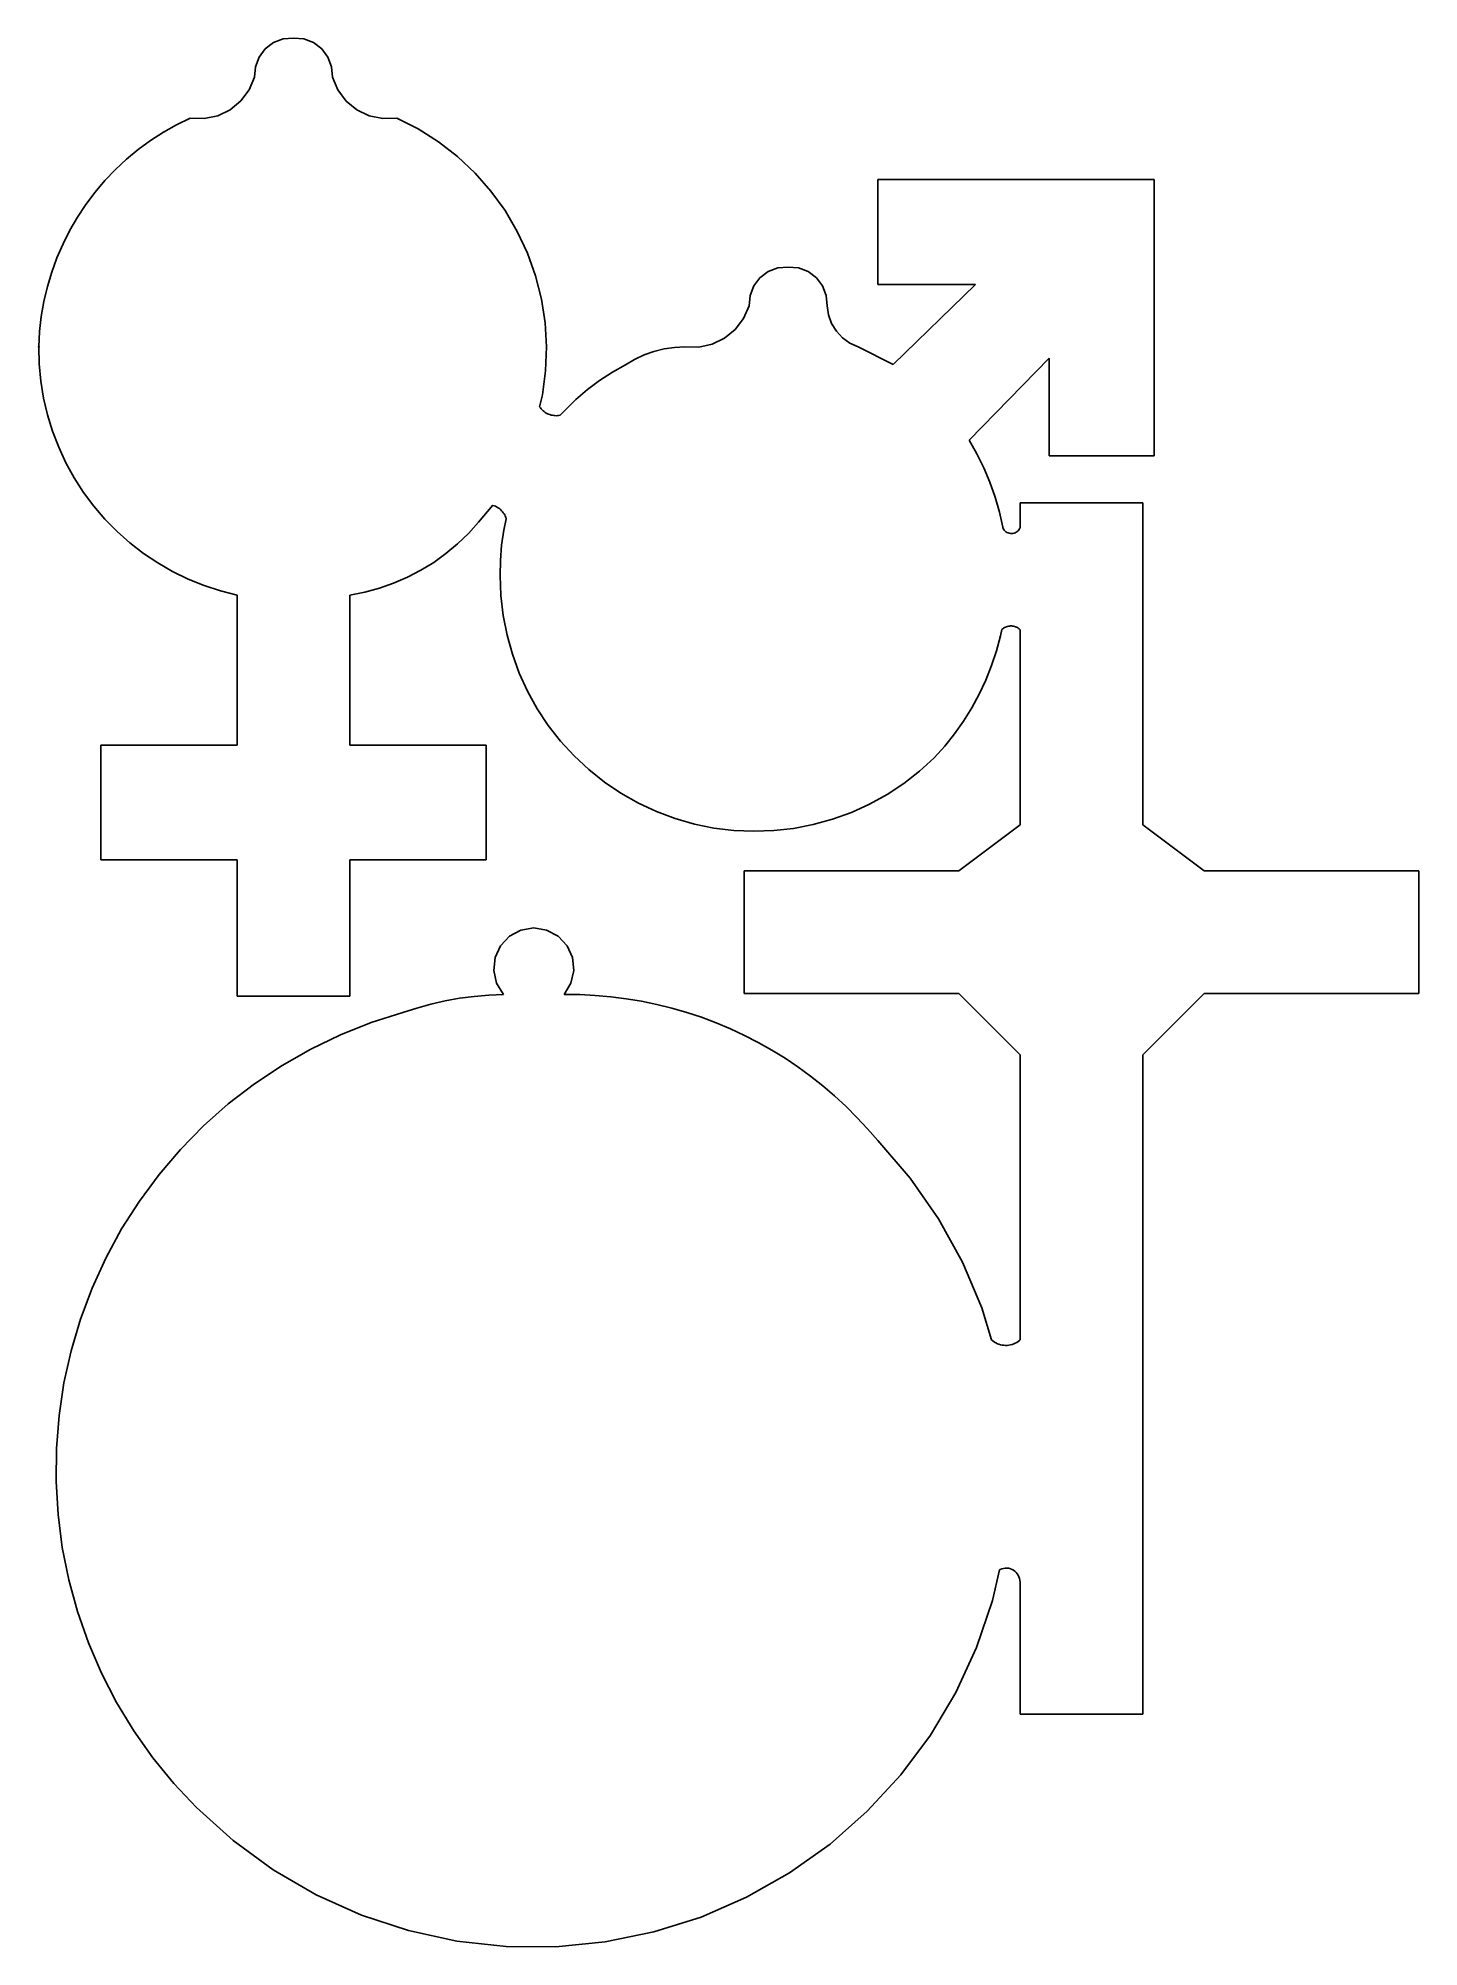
# Model space of a CAD drawing. Extents: x 0 to 3.54, y 0 to 4.9.
import ezdxf

# ---------------------------------------------------------------- set-up
doc = ezdxf.new("R2010")
doc.units = 0
doc.layers.add('Board_Outline', color=23, linetype='Continuous')

msp = doc.modelspace()

# ---------------------------------------------------------------- linework, layer by layer
at = {"layer": 'Board_Outline'}
for p, q in [((0.6542, 4.9009), (0.6278, 4.8988)), ((0.6807, 4.8988), (0.6542, 4.9009)), ((0.5657, 4.8522), (0.5563, 4.8273)), ((0.5817, 4.8734), (0.5657, 4.8522)), ((0.6029, 4.8894), (0.5817, 4.8734)), ((0.6278, 4.8988), (0.6029, 4.8894)), ((0.7055, 4.8894), (0.6807, 4.8988)), ((0.7268, 4.8734), (0.7055, 4.8894)), ((0.7427, 4.8522), (0.7268, 4.8734)), ((0.7521, 4.8273), (0.7427, 4.8522)), ((0.5563, 4.8273), (0.5542, 4.8009)), ((0.7542, 4.8009), (0.7521, 4.8273)), ((0.5405, 4.7681), (0.5192, 4.7396)), ((0.5542, 4.8009), (0.5405, 4.7681)), ((0.768, 4.7681), (0.7542, 4.8009)), ((0.7893, 4.7395), (0.768, 4.7681)), ((0.4917, 4.717), (0.4596, 4.7016)), ((0.5192, 4.7396), (0.4917, 4.717)), ((0.8167, 4.717), (0.7893, 4.7395)), ((0.8488, 4.7016), (0.8167, 4.717)), ((0.3201, 4.6595), (0.2872, 4.6383)), ((0.3541, 4.6787), (0.3201, 4.6595)), ((0.3892, 4.6959), (0.3541, 4.6787)), ((0.4248, 4.6945), (0.3892, 4.6959)), ((0.4596, 4.7016), (0.4248, 4.6945)), ((0.8837, 4.6945), (0.8488, 4.7016)), ((0.9192, 4.6959), (0.8837, 4.6945)), ((0.9743, 4.6679), (0.9192, 4.6959)), ((1.0265, 4.6348), (0.9743, 4.6679)), ((0.2557, 4.6152), (0.2256, 4.5902)), ((0.2872, 4.6383), (0.2557, 4.6152)), ((1.0753, 4.597), (1.0265, 4.6348)), ((0.197, 4.5636), (0.17, 4.5353)), ((0.2256, 4.5902), (0.197, 4.5636)), ((1.1204, 4.5546), (1.0753, 4.597)), ((0.17, 4.5353), (0.1447, 4.5055)), ((1.1612, 4.5082), (1.1204, 4.5546)), ((2.8642, 4.5383), (2.1542, 4.5383)), ((2.1542, 4.5383), (2.1542, 4.2683)), ((2.8642, 3.8283), (2.8642, 4.5383)), ((0.1212, 4.4742), (0.0997, 4.4417)), ((0.1447, 4.5055), (0.1212, 4.4742)), ((1.1974, 4.4582), (1.1612, 4.5082)), ((0.0997, 4.4417), (0.08, 4.4079)), ((1.2287, 4.4049), (1.1974, 4.4582)), ((0.0624, 4.373), (0.0469, 4.3371)), ((0.08, 4.4079), (0.0624, 4.373)), ((1.2548, 4.3489), (1.2287, 4.4049)), ((0.0469, 4.3371), (0.0335, 4.3004)), ((1.2756, 4.2907), (1.2548, 4.3489)), ((1.9242, 4.3133), (1.8977, 4.3112)), ((1.9507, 4.3112), (1.9242, 4.3133)), ((0.0335, 4.3004), (0.0223, 4.2629)), ((1.2907, 4.2308), (1.2756, 4.2907)), ((1.8357, 4.2646), (1.8263, 4.2398)), ((1.8517, 4.2858), (1.8357, 4.2646)), ((1.8729, 4.3018), (1.8517, 4.2858)), ((1.8977, 4.3112), (1.8729, 4.3018)), ((1.9755, 4.3018), (1.9507, 4.3112)), ((1.9967, 4.2858), (1.9755, 4.3018)), ((2.0127, 4.2646), (1.9967, 4.2858)), ((2.0221, 4.2398), (2.0127, 4.2646)), ((2.1542, 4.2683), (2.4052, 4.2683)), ((2.4052, 4.2683), (2.1942, 4.0633)), ((0.0133, 4.2249), (0.0066, 4.1864)), ((0.0223, 4.2629), (0.0133, 4.2249)), ((1.3, 4.1697), (1.2907, 4.2308)), ((1.8263, 4.2398), (1.8242, 4.2133)), ((2.0242, 4.2133), (2.0221, 4.2398)), ((0.0066, 4.1864), (0.0021, 4.1475)), ((1.3036, 4.1081), (1.3, 4.1697)), ((1.8098, 4.181), (1.7883, 4.1529)), ((1.8242, 4.2133), (1.8098, 4.181)), ((2.0277, 4.1902), (2.0242, 4.2133)), ((2.0357, 4.1683), (2.0277, 4.1902)), ((2.0479, 4.1484), (2.0357, 4.1683)), ((0.0021, 4.1475), (0, 4.1085)), ((1.7609, 4.1306), (1.7291, 4.1152)), ((1.7883, 4.1529), (1.7609, 4.1306)), ((2.0638, 4.1313), (2.0479, 4.1484)), ((2.0828, 4.1178), (2.0638, 4.1313)), ((2.1042, 4.1083), (2.0828, 4.1178)), ((0, 4.1085), (0.0011, 4.0644)), ((1.3013, 4.0463), (1.3036, 4.1081)), ((1.53, 4.0761), (1.5068, 4.0625)), ((1.5544, 4.0874), (1.53, 4.0761)), ((1.5797, 4.0963), (1.5544, 4.0874)), ((1.6058, 4.1028), (1.5797, 4.0963)), ((1.6324, 4.1068), (1.6058, 4.1028)), ((1.6592, 4.1083), (1.6324, 4.1068)), ((1.6945, 4.1077), (1.6592, 4.1083)), ((1.7291, 4.1152), (1.6945, 4.1077)), ((2.1942, 4.0633), (2.1042, 4.1083)), ((2.3892, 3.8683), (2.5942, 4.0793)), ((2.5942, 4.0793), (2.5942, 3.8283)), ((0.0011, 4.0644), (0.0053, 4.0204)), ((0.0053, 4.0204), (0.0124, 3.9769)), ((1.2931, 3.9851), (1.3013, 4.0463)), ((1.4401, 4.0221), (1.4089, 3.9987)), ((1.4728, 4.0434), (1.4401, 4.0221)), ((1.5068, 4.0625), (1.4728, 4.0434)), ((0.0124, 3.9769), (0.0225, 3.9339)), ((1.28593, 3.95406), (1.2931, 3.9851)), ((1.3792, 3.9733), (1.3513, 3.946)), ((1.4089, 3.9987), (1.3792, 3.9733)), ((0.0225, 3.9339), (0.0355, 3.8917)), ((1.28593, 3.95406), (1.2879, 3.9513)), ((1.2879, 3.9513), (1.2901, 3.9488)), ((1.2901, 3.9488), (1.2924, 3.9464)), ((1.2924, 3.9464), (1.2949, 3.9441)), ((1.2949, 3.9441), (1.2975, 3.942)), ((1.2975, 3.942), (1.3003, 3.94)), ((1.3003, 3.94), (1.3032, 3.9383)), ((1.3032, 3.9383), (1.3061, 3.9367)), ((1.3061, 3.9367), (1.3092, 3.9354)), ((1.3092, 3.9354), (1.3124, 3.9342)), ((1.3124, 3.9342), (1.3156, 3.9332)), ((1.3156, 3.9332), (1.3189, 3.9325)), ((1.3189, 3.9325), (1.3222, 3.9319)), ((1.3222, 3.9319), (1.3255, 3.9316)), ((1.3255, 3.9316), (1.3289, 3.9315)), ((1.3289, 3.9315), (1.3323, 3.9316)), ((1.3323, 3.9316), (1.3356, 3.932)), ((1.3356, 3.932), (1.33919, 3.93254)), ((1.3513, 3.946), (1.33919, 3.93254)), ((0.0355, 3.8917), (0.0513, 3.8505)), ((0.0513, 3.8505), (0.0699, 3.8105)), ((2.409, 3.8334), (2.3892, 3.8683)), ((2.4266, 3.7975), (2.409, 3.8334)), ((2.5942, 3.8283), (2.8642, 3.8283)), ((0.0699, 3.8105), (0.0912, 3.7718)), ((2.4421, 3.7605), (2.4266, 3.7975)), ((0.0912, 3.7718), (0.1151, 3.7347)), ((0.1151, 3.7347), (0.1414, 3.6993)), ((2.4554, 3.7227), (2.4421, 3.7605)), ((0.1414, 3.6993), (0.1701, 3.6658)), ((1.1292, 3.658), (1.16594, 3.70137)), ((1.1662, 3.7013), (1.16594, 3.70137)), ((1.1693, 3.7003), (1.1662, 3.7013)), ((1.1724, 3.699), (1.1693, 3.7003)), ((1.1754, 3.6975), (1.1724, 3.699)), ((1.1783, 3.6959), (1.1754, 3.6975)), ((1.181, 3.694), (1.1783, 3.6959)), ((1.1837, 3.692), (1.181, 3.694)), ((1.1862, 3.6899), (1.1837, 3.692)), ((1.1886, 3.6875), (1.1862, 3.6899)), ((1.1908, 3.685), (1.1886, 3.6875)), ((1.1928, 3.6824), (1.1908, 3.685)), ((1.1947, 3.6797), (1.1928, 3.6824)), ((1.1964, 3.6768), (1.1947, 3.6797)), ((1.1979, 3.6738), (1.1964, 3.6768)), ((2.4664, 3.6841), (2.4554, 3.7227)), ((2.475, 3.645), (2.4664, 3.6841)), ((2.8348, 3.7078), (2.5198, 3.7078)), ((2.5198, 3.7078), (2.5198, 3.64487)), ((2.8348, 2.881), (2.8348, 3.7078)), ((0.1701, 3.6658), (0.2011, 3.6343)), ((0.2011, 3.6343), (0.2341, 3.605)), ((1.0753, 3.6024), (1.1032, 3.6292)), ((1.1032, 3.6292), (1.1292, 3.658)), ((1.1942, 3.6375), (1.1886, 3.5988)), ((1.20048, 3.66706), (1.1942, 3.6375)), ((1.1992, 3.6708), (1.1979, 3.6738)), ((1.20048, 3.66706), (1.1992, 3.6708)), ((2.47507, 3.64456), (2.475, 3.645)), ((2.47507, 3.64456), (2.4771, 3.6405)), ((2.4771, 3.6405), (2.4789, 3.6379)), ((2.4789, 3.6379), (2.4809, 3.6356)), ((2.4809, 3.6356), (2.4833, 3.6336)), ((2.4833, 3.6336), (2.4859, 3.6318)), ((2.4859, 3.6318), (2.4888, 3.6305)), ((2.4888, 3.6305), (2.4917, 3.6295)), ((2.4917, 3.6295), (2.4948, 3.629)), ((2.4948, 3.629), (2.498, 3.6288)), ((2.498, 3.6288), (2.5011, 3.6291)), ((2.5011, 3.6291), (2.5041, 3.6298)), ((2.5041, 3.6298), (2.5071, 3.6309)), ((2.5071, 3.6309), (2.5098, 3.6323)), ((2.5098, 3.6323), (2.5124, 3.6341)), ((2.5124, 3.6341), (2.5147, 3.6363)), ((2.5147, 3.6363), (2.5167, 3.6387)), ((2.5167, 3.6387), (2.5183, 3.6413)), ((2.5183, 3.6413), (2.5196, 3.6442)), ((2.5196, 3.6442), (2.5198, 3.64487)), ((0.2341, 3.605), (0.269, 3.578)), ((0.269, 3.578), (0.3057, 3.5534)), ((1.0455, 3.5776), (1.0753, 3.6024)), ((1.1886, 3.5988), (1.1855, 3.5599)), ((0.3057, 3.5534), (0.3439, 3.5314)), ((0.3439, 3.5314), (0.3836, 3.5121)), ((0.9467, 3.5168), (0.9811, 3.5347)), ((0.9811, 3.5347), (1.0141, 3.555)), ((1.0141, 3.555), (1.0455, 3.5776)), ((1.1855, 3.5599), (1.185, 3.5209)), ((0.3836, 3.5121), (0.4245, 3.4955)), ((0.4245, 3.4955), (0.4665, 3.4817)), ((0.4665, 3.4817), (0.5092, 3.4709)), ((0.8372, 3.4784), (0.8746, 3.4886)), ((0.8746, 3.4886), (0.9112, 3.5014)), ((0.9112, 3.5014), (0.9467, 3.5168)), ((1.185, 3.5209), (1.1868, 3.4696)), ((0.5092, 3.4709), (0.5092, 3.0859)), ((0.7992, 3.4709), (0.8372, 3.4784)), ((0.7992, 3.0859), (0.7992, 3.4709)), ((1.1868, 3.4696), (1.1926, 3.4186)), ((1.1926, 3.4186), (1.2025, 3.3682)), ((2.4693, 3.3665), (2.47247, 3.38226)), ((2.4751, 3.3845), (2.47247, 3.38226)), ((2.4773, 3.3861), (2.4751, 3.3845)), ((2.4796, 3.3875), (2.4773, 3.3861)), ((2.4819, 3.3887), (2.4796, 3.3875)), ((2.4844, 3.3897), (2.4819, 3.3887)), ((2.4869, 3.3905), (2.4844, 3.3897)), ((2.4895, 3.3911), (2.4869, 3.3905)), ((2.4921, 3.3915), (2.4895, 3.3911)), ((2.4948, 3.3917), (2.4921, 3.3915)), ((2.4975, 3.3917), (2.4948, 3.3917)), ((2.5001, 3.3915), (2.4975, 3.3917)), ((2.5027, 3.3911), (2.5001, 3.3915)), ((2.5053, 3.3904), (2.5027, 3.3911)), ((2.5078, 3.3896), (2.5053, 3.3904)), ((2.5103, 3.3886), (2.5078, 3.3896)), ((2.5127, 3.3873), (2.5103, 3.3886)), ((2.5149, 3.3859), (2.5127, 3.3873)), ((2.5171, 3.3844), (2.5149, 3.3859)), ((2.5191, 3.3826), (2.5171, 3.3844)), ((2.5198, 3.3819), (2.5191, 3.3826)), ((2.5198, 3.3819), (2.5198, 2.881)), ((1.2025, 3.3682), (1.2162, 3.3188)), ((2.459, 3.3278), (2.4693, 3.3665)), ((1.2162, 3.3188), (1.2338, 3.2706)), ((2.4317, 3.2525), (2.4465, 3.2897)), ((2.4465, 3.2897), (2.459, 3.3278)), ((1.2338, 3.2706), (1.2551, 3.2239)), ((2.4147, 3.2162), (2.4317, 3.2525)), ((1.2551, 3.2239), (1.28, 3.179)), ((2.3956, 3.181), (2.4147, 3.2162)), ((1.28, 3.179), (1.3083, 3.1362)), ((2.3512, 3.1143), (2.3744, 3.1469)), ((2.3744, 3.1469), (2.3956, 3.181)), ((1.3083, 3.1362), (1.3399, 3.0957)), ((1.3399, 3.0957), (1.3746, 3.0579)), ((2.3261, 3.083), (2.3512, 3.1143)), ((0.5092, 3.0859), (0.1592, 3.0859)), ((0.1592, 3.0859), (0.1592, 2.7909)), ((1.1492, 3.0859), (0.7992, 3.0859)), ((1.1492, 2.7909), (1.1492, 3.0859)), ((1.3746, 3.0579), (1.4121, 3.0229)), ((2.2613, 3.0187), (2.2992, 3.0533)), ((2.2992, 3.0533), (2.3261, 3.083)), ((1.4121, 3.0229), (1.4523, 2.9909)), ((1.4523, 2.9909), (1.4948, 2.9622)), ((2.2208, 2.9871), (2.2613, 3.0187)), ((1.4948, 2.9622), (1.5395, 2.937)), ((2.1331, 2.934), (2.178, 2.9588)), ((2.178, 2.9588), (2.2208, 2.9871)), ((1.5395, 2.937), (1.586, 2.9152)), ((1.586, 2.9152), (1.6341, 2.8973)), ((1.6341, 2.8973), (1.6834, 2.8831)), ((1.9886, 2.8816), (2.0381, 2.8952)), ((2.0381, 2.8952), (2.0864, 2.9128)), ((2.0864, 2.9128), (2.1331, 2.934)), ((1.6834, 2.8831), (1.7337, 2.8728)), ((1.7337, 2.8728), (1.7847, 2.8666)), ((1.7847, 2.8666), (1.8359, 2.8643)), ((1.8359, 2.8643), (1.8872, 2.866)), ((1.8872, 2.866), (1.9382, 2.8718)), ((1.9382, 2.8718), (1.9886, 2.8816)), ((2.5198, 2.881), (2.3623, 2.7629)), ((2.9922, 2.7629), (2.8348, 2.881)), ((0.1592, 2.7909), (0.5092, 2.7909)), ((0.5092, 2.7909), (0.5092, 2.4409)), ((0.7992, 2.4409), (0.7992, 2.7909)), ((0.7992, 2.7909), (1.1492, 2.7909)), ((2.3623, 2.7629), (1.8111, 2.7629)), ((1.8111, 2.7629), (1.8111, 2.4479)), ((3.5434, 2.7629), (2.9922, 2.7629)), ((3.5434, 2.4479), (3.5434, 2.7629)), ((1.2379, 2.6109), (1.2084, 2.5951)), ((1.271, 2.6165), (1.2379, 2.6109)), ((1.304, 2.6109), (1.271, 2.6165)), ((1.3335, 2.5951), (1.304, 2.6109)), ((1.1855, 2.5706), (1.1716, 2.5401)), ((1.2084, 2.5951), (1.1855, 2.5706)), ((1.3564, 2.5706), (1.3335, 2.5951)), ((1.3703, 2.5401), (1.3564, 2.5706)), ((1.1716, 2.5401), (1.1682, 2.5068)), ((1.1682, 2.5068), (1.1755, 2.4741)), ((1.3664, 2.4741), (1.3738, 2.5068)), ((1.3738, 2.5068), (1.3703, 2.5401)), ((1.1755, 2.4741), (1.193, 2.4455)), ((1.349, 2.4455), (1.3664, 2.4741)), ((0.5092, 2.4409), (0.7992, 2.4409)), ((0.9704, 2.4106), (0.9346, 2.399)), ((1.0067, 2.4206), (0.9704, 2.4106)), ((1.0434, 2.429), (1.0067, 2.4206)), ((1.0805, 2.4357), (1.0434, 2.429)), ((1.1178, 2.4406), (1.0805, 2.4357)), ((1.1553, 2.4439), (1.1178, 2.4406)), ((1.193, 2.4455), (1.1553, 2.4439)), ((1.3889, 2.4451), (1.349, 2.4455)), ((1.4288, 2.4431), (1.3889, 2.4451)), ((1.4685, 2.4397), (1.4288, 2.4431)), ((1.5082, 2.4346), (1.4685, 2.4397)), ((1.5475, 2.4281), (1.5082, 2.4346)), ((1.5866, 2.42), (1.5475, 2.4281)), ((1.6254, 2.4104), (1.5866, 2.42)), ((1.6638, 2.3993), (1.6254, 2.4104)), ((1.8111, 2.4479), (2.3623, 2.4479)), ((2.3623, 2.4479), (2.5198, 2.2904)), ((2.8348, 2.2904), (2.9922, 2.4479)), ((2.9922, 2.4479), (3.5434, 2.4479)), ((0.8538, 2.3732), (0.7749, 2.3419)), ((0.9346, 2.399), (0.8538, 2.3732)), ((1.7016, 2.3867), (1.6638, 2.3993)), ((1.739, 2.3727), (1.7016, 2.3867)), ((1.7758, 2.3573), (1.739, 2.3727)), ((1.812, 2.3404), (1.7758, 2.3573)), ((0.6984, 2.3052), (0.6247, 2.2632)), ((0.7749, 2.3419), (0.6984, 2.3052)), ((1.8475, 2.3221), (1.812, 2.3404)), ((1.8823, 2.3025), (1.8475, 2.3221)), ((0.6247, 2.2632), (0.554, 2.2162)), ((1.9163, 2.2816), (1.8823, 2.3025)), ((1.9494, 2.2593), (1.9163, 2.2816)), ((1.9817, 2.2358), (1.9494, 2.2593)), ((2.5198, 2.2904), (2.5198, 1.55853)), ((2.8348, 0.5975), (2.8348, 2.2904)), ((0.554, 2.2162), (0.4868, 2.1645)), ((2.013, 2.211), (1.9817, 2.2358)), ((2.0434, 2.1851), (2.013, 2.211)), ((0.4868, 2.1645), (0.4234, 2.1081)), ((2.0727, 2.158), (2.0434, 2.1851)), ((2.1009, 2.1297), (2.0727, 2.158)), ((0.4234, 2.1081), (0.364, 2.0476)), ((2.1281, 2.1005), (2.1009, 2.1297)), ((2.154, 2.0701), (2.1281, 2.1005)), ((2.2373, 1.9738), (2.154, 2.0701)), ((0.364, 2.0476), (0.3089, 1.983)), ((0.3089, 1.983), (0.2585, 1.9147)), ((2.3101, 1.8694), (2.2373, 1.9738)), ((0.2585, 1.9147), (0.2129, 1.8432)), ((2.3716, 1.7579), (2.3101, 1.8694)), ((0.2129, 1.8432), (0.1725, 1.7686)), ((0.1725, 1.7686), (0.1373, 1.6914)), ((2.4213, 1.6407), (2.3716, 1.7579)), ((0.1373, 1.6914), (0.1075, 1.6119)), ((2.44652, 1.5582), (2.4213, 1.6407)), ((0.1075, 1.6119), (0.0834, 1.5306)), ((0.0834, 1.5306), (0.0649, 1.4478)), ((2.44652, 1.5582), (2.4503, 1.5552)), ((2.4503, 1.5552), (2.4538, 1.5527)), ((2.4538, 1.5527), (2.4575, 1.5506)), ((2.4575, 1.5506), (2.4614, 1.5487)), ((2.4614, 1.5487), (2.4654, 1.5472)), ((2.4654, 1.5472), (2.4695, 1.546)), ((2.4695, 1.546), (2.4737, 1.5451)), ((2.4737, 1.5451), (2.478, 1.5445)), ((2.478, 1.5445), (2.4823, 1.5443)), ((2.4823, 1.5443), (2.4866, 1.5444)), ((2.4866, 1.5444), (2.4909, 1.5448)), ((2.4909, 1.5448), (2.4951, 1.5456)), ((2.4951, 1.5456), (2.4992, 1.5467)), ((2.4992, 1.5467), (2.5033, 1.5481)), ((2.5033, 1.5481), (2.5072, 1.5499)), ((2.5072, 1.5499), (2.511, 1.5519)), ((2.511, 1.5519), (2.5146, 1.5543)), ((2.5146, 1.5543), (2.518, 1.5569)), ((2.518, 1.5569), (2.5198, 1.55853)), ((0.0649, 1.4478), (0.0523, 1.3639)), ((0.0523, 1.3639), (0.0455, 1.2793)), ((0.0455, 1.2793), (0.0446, 1.1945)), ((0.0446, 1.1945), (0.0496, 1.1098)), ((0.0496, 1.1098), (0.0605, 1.0256)), ((0.0605, 1.0256), (0.0771, 0.9425)), ((0.0771, 0.9425), (0.0996, 0.8606)), ((2.4487, 0.8894), (2.46651, 0.96777)), ((2.4688, 0.9691), (2.46651, 0.96777)), ((2.473, 0.9707), (2.4688, 0.9691)), ((2.4772, 0.9718), (2.473, 0.9707)), ((2.4816, 0.9724), (2.4772, 0.9718)), ((2.4861, 0.9724), (2.4816, 0.9724)), ((2.4905, 0.9719), (2.4861, 0.9724)), ((2.4948, 0.9708), (2.4905, 0.9719)), ((2.4989, 0.9691), (2.4948, 0.9708)), ((2.5028, 0.967), (2.4989, 0.9691)), ((2.5064, 0.9643), (2.5028, 0.967)), ((2.5096, 0.9613), (2.5064, 0.9643)), ((2.5124, 0.9579), (2.5096, 0.9613)), ((2.5148, 0.9541), (2.5124, 0.9579)), ((2.5166, 0.9501), (2.5148, 0.9541)), ((2.518, 0.9458), (2.5166, 0.9501)), ((2.5198, 0.93613), (2.518, 0.9458)), ((2.5198, 0.93613), (2.5198, 0.5975)), ((2.4077, 0.7688), (2.4487, 0.8894)), ((0.0996, 0.8606), (0.1276, 0.7806)), ((0.1276, 0.7806), (0.1612, 0.7026)), ((2.3544, 0.6532), (2.4077, 0.7688)), ((0.1612, 0.7026), (0.2001, 0.6272)), ((2.2894, 0.5438), (2.3544, 0.6532)), ((0.2001, 0.6272), (0.2441, 0.5547)), ((2.5198, 0.5975), (2.8348, 0.5975)), ((0.2441, 0.5547), (0.2931, 0.4854)), ((2.2134, 0.4417), (2.2894, 0.5438)), ((0.2931, 0.4854), (0.3467, 0.4197)), ((2.1271, 0.348), (2.2134, 0.4417)), ((0.3467, 0.4197), (0.4048, 0.3579)), ((0.4048, 0.3579), (0.4993, 0.2726)), ((2.0317, 0.2638), (2.1271, 0.348)), ((0.4993, 0.2726), (0.6022, 0.1976)), ((1.9279, 0.19), (2.0317, 0.2638)), ((0.6022, 0.1976), (0.7123, 0.1336)), ((1.8171, 0.1273), (1.9279, 0.19)), ((0.7123, 0.1336), (0.8284, 0.0815)), ((1.7004, 0.0765), (1.8171, 0.1273)), ((0.8284, 0.0815), (0.9494, 0.0417)), ((1.579, 0.0381), (1.7004, 0.0765)), ((0.9494, 0.0417), (1.0738, 0.0147)), ((1.0738, 0.0147), (1.2003, 0.0007)), ((1.2003, 0.0007), (1.3276, 0)), ((1.3276, 0), (1.4543, 0.0125)), ((1.4543, 0.0125), (1.579, 0.0381))]:
    msp.add_line(p, q, dxfattribs=at)
for points in [[(-0.0014, 4.1085, 1), (0.0014, 4.1085, 1), (-0.0014, 4.1085, 1)], [(0.4048, 0.3579, 1), (0.4048, 0.3579, 1), (0.4048, 0.3579, 1)]]:
    msp.add_lwpolyline(points, format="xyb", dxfattribs=at)

doc.saveas('drawing.dxf')
